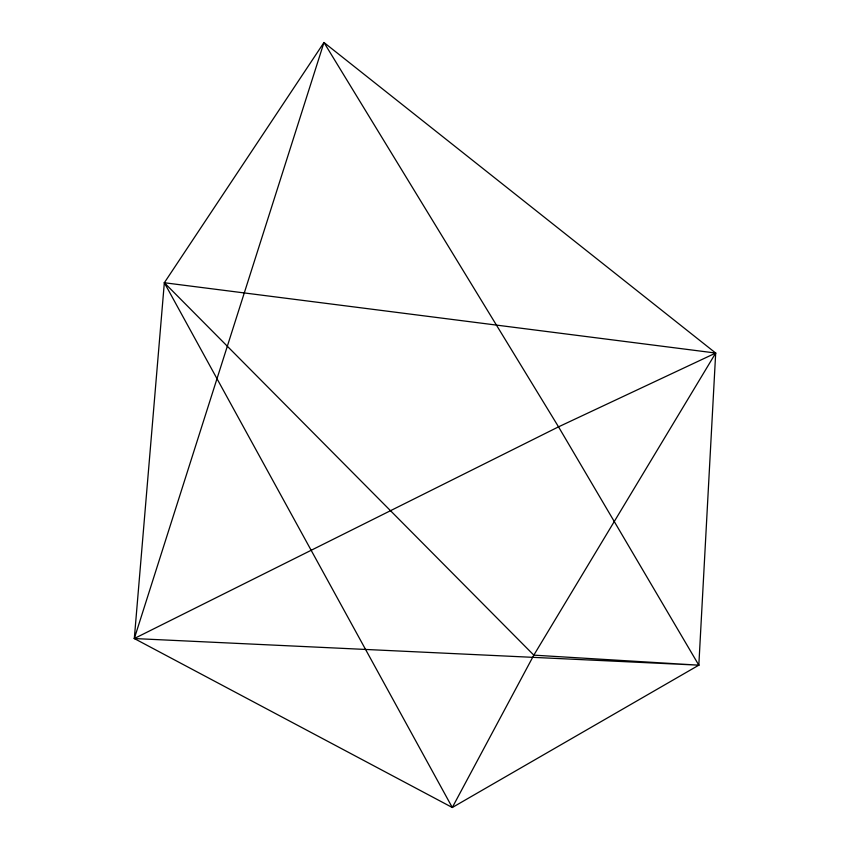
<?xml version="1.0" encoding="UTF-8"?>
<svg xmlns="http://www.w3.org/2000/svg" width="850" height="850" viewBox="0 0 850 850"><rect width="100%" height="100%" fill="white"/><g stroke="black" fill="none" stroke-linecap="round" stroke-linejoin="round"><path stroke-width="1.27" d="M698.827 665.168L715.689 353.047L323.978 42.5L164.337 282.742L134.311 638.541L452.296 807.5L698.827 665.168L558.524 426.849L323.978 42.5L134.311 638.541L698.827 665.168L533.821 655.148L164.337 282.742L715.689 353.047L533.821 655.148L452.296 807.5L164.337 282.742M134.311 638.541L558.524 426.849L715.689 353.047"/></g></svg>
